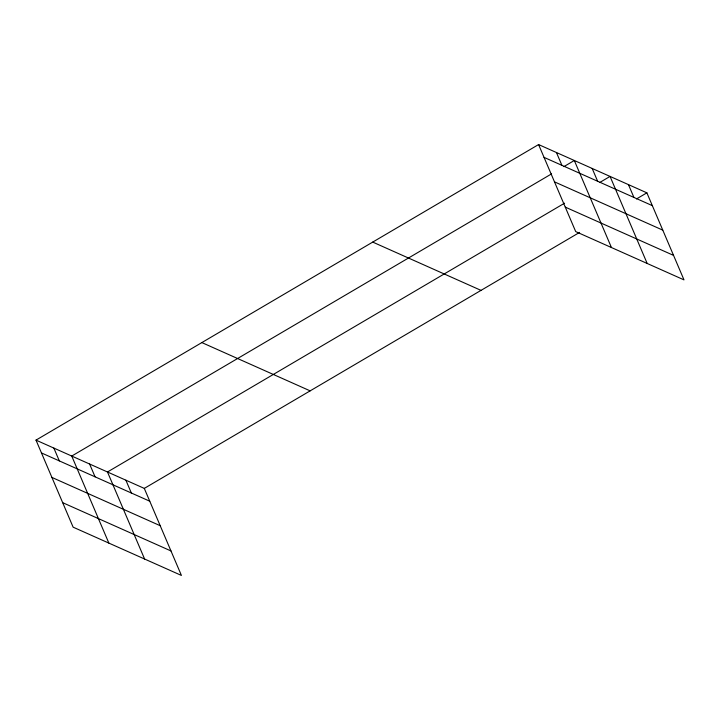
<?xml version="1.0" encoding="UTF-8"?>
<svg xmlns="http://www.w3.org/2000/svg" width="720" height="720" viewBox="0 0 720 720"><rect width="100%" height="100%" fill="white"/><g stroke="black" fill="none" stroke-linecap="round" stroke-linejoin="round"><path stroke-width="1.08" d="M36 440.118L144.297 488.403L181.422 575.442L73.125 527.166L36 440.118L538.578 144.558L646.875 192.834L684 279.882L575.703 231.597L538.578 144.558M551.574 173.871L71.739 456.057L108.864 543.096M563.886 166.626L574.317 160.488L611.442 247.536M564.561 203.175L107.478 471.987L144.603 559.026M599.625 182.556L610.056 176.427L647.181 263.466M144.297 488.403L579.582 232.407M636.453 198.963L646.875 192.834M544.041 157.365L652.338 205.641M554.49 181.863L662.787 230.139M565.254 207.108L673.551 255.384M372.726 242.091L481.023 290.376M201.852 342.585L310.149 390.861M41.463 452.934L149.76 501.21M51.912 477.423L160.209 525.708M62.676 502.668L170.973 550.944M628.461 184.626L633.924 197.442M592.182 168.453L597.645 181.269M556.443 152.523L561.906 165.33M125.883 480.195L131.346 493.002M89.604 464.022L95.067 476.829M53.865 448.092L59.328 460.899"/></g></svg>
